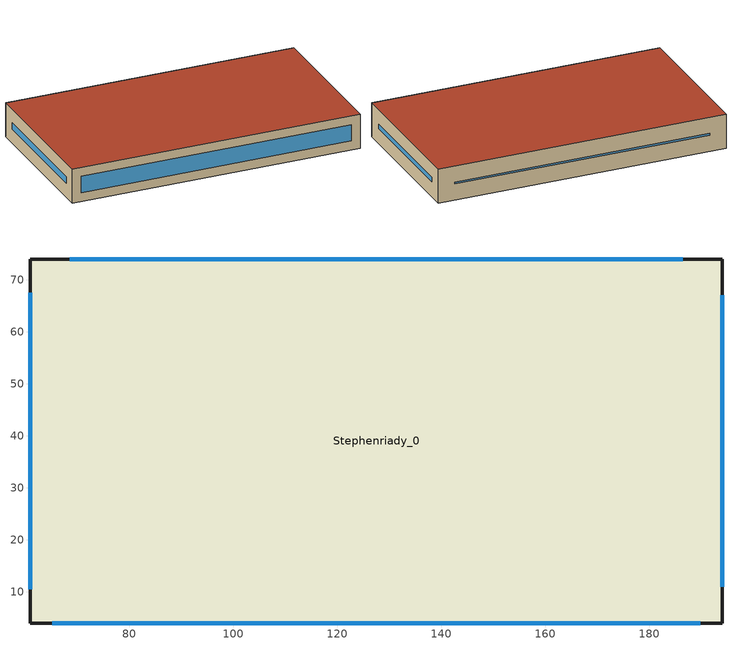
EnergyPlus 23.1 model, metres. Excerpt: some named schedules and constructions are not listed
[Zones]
Stephenriady_0
 floor ground (Stephenriady_0:f4UnderGroundSlabCF): 61,4 61,74 194,74 194,4 z0
 wall outside (90.1-2019 Nonresidential CZ 0 Exterior Wall (Mass)): 61,4 194,4 194,74 61,74 61,4 z0:16
 window (90.1-2019 Nonresidential CZ 0 Glazing (Operable)): 65.16,4 189.84,4 z4.16:11.84; 194,11 194,67 z7:9; 186.45,74 68.55,74 z7.55:8.45; 61,67.47 61,10.53 z6.53:9.47
 roof outside (90.1-2019 Nonresidential CZ 0 Exterior Roof (Mass)): 61,4 194,4 194,74 61,74 z16
[Schedule:Day:Hourly]
073d10c9-1869-435a-858f-c8c46358e74e: Fraction, 1, 1, 1, 1, 1, 1, 1, 1, 1, 0, 1, 0, 0, 0, 1, 1, 1, 1, 1, 1, 1, 1, 0, 0
9137594f-01b7-4a6d-8174-a1157edba95d: Fraction, 0, 0, 0, 0, 0, 0, 0, 0, 0, 1, 0, 1, 1, 0, 1, 1, 1, 1, 1, 0, 1, 1, 1, 0
982bdaea-3458-4c52-88b3-966e9a66f86a: Fraction, 0, 0, 0, 0, 0, 0, 0, 0, 1, 1, 1, 0, 0, 0, 1, 1, 0, 0, 1, 1, 1, 1, 1, 0
636b5c60-2cd0-4661-8d33-bda588ae44d5: Fraction, 1, 1, 1, 1, 1, 1, 1, 1, 1, 1, 0, 1, 0, 0, 0, 1, 1, 1, 1, 1, 1, 1, 1, 1
09f0dca9-4ac4-4d30-9ac3-b3a852b5e129: Fraction, 1, 0, 0, 0, 0, 0, 0, 0, 0, 1, 0, 0, 0, 0, 0, 1, 1, 1, 1, 0, 1, 0, 0, 0
9b055475-64c6-4da9-8462-2590a4addc11: Fraction, 1, 1, 1, 1, 0, 0, 0, 0, 0, 0, 0, 1, 1, 1, 1, 1, 1, 1, 0, 1, 1, 1, 1, 1
01692c76-7398-420e-a45c-1fb5c0541ba0: Fraction, 1, 0, 1, 1, 0, 1, 1, 0, 1, 1, 0, 0, 0, 1, 1, 0, 1, 1, 1, 1, 1, 1, 1, 1
f2fc7069-75b9-43c3-b00d-bcdac8fb750b: Fraction, 1, 1, 1, 1, 0, 0, 0, 0, 1, 1, 0, 0, 1, 1, 1, 1, 1, 1, 1, 1, 1, 1, 1, 1
6d4a9327-6346-481f-932f-31241fc1d637: Fraction, 1, 1, 1, 1, 1, 0, 1, 1, 1, 0, 1, 0, 0, 0, 0, 0, 1, 1, 1, 1, 1, 1, 1, 0
69bd3edb-008b-4e81-ab3d-993928566991: Fraction, 0, 0, 0, 0, 0, 0, 0, 0, 1, 0, 0, 0, 0, 0, 0, 0, 1, 1, 1, 1, 1, 1, 1, 1
57f0797f-cf92-427f-b8f7-d604e7e1bae3: Fraction, 1, 1, 1, 1, 1, 1, 1, 1, 1, 0, 0, 0, 0, 0, 0, 1, 1, 1, 1, 1, 1, 1, 1, 1
c8e94fb2-02b7-47e8-b170-e37b62030735: Fraction, 1, 0, 1, 1, 0, 0, 0, 0, 1, 0, 0, 0, 0, 0, 0, 0, 0, 0, 1, 1, 1, 1, 1, 1
d0e5432f-bdf3-44c0-b1eb-73a6cbc38bad: Fraction, 1, 1, 0, 0, 0, 0, 0, 0, 1, 1, 1, 1, 1, 0, 1, 0, 0, 1, 1, 1, 1, 1, 1, 1
7536b4d5-6a67-44f8-9586-61d1212eacc0: Fraction, 1, 1, 0, 0, 0, 0, 0, 0, 0, 0, 1, 1, 1, 1, 1, 1, 1, 1, 1, 1, 0, 1, 1, 1
4325fdf8-5465-40d8-82aa-6a28c0bc3144: Fraction, 0, 0, 0, 0, 0, 1, 1, 1, 1, 1, 1, 0, 0, 0, 0, 0, 0, 1, 1, 1, 1, 1, 1, 1
6d16ebed-aa13-4274-b6b4-ce22f10fea83: Fraction, 1, 0, 0, 0, 0, 0, 0, 1, 1, 1, 1, 1, 1, 1, 1, 1, 0, 0, 0, 0, 0, 0, 0, 0
da05fb23-2c99-4f0f-90dd-cd589fc80a99: Fraction, 1, 0, 1, 1, 0, 1, 1, 1, 1, 1, 1, 1, 0, 1, 1, 1, 1, 1, 1, 1, 1, 1, 1, 1
41d3fb58-e9a2-4a4e-be58-05451cdbfd73: Fraction, 1, 0, 0, 0, 0, 0, 0, 0, 0, 0, 1, 1, 1, 1, 1, 0, 0, 1, 1, 1, 1, 1, 1, 1
f1a3f302-312d-4321-895b-d21555c50f26: Fraction, 0, 0, 0, 1, 0, 0, 0, 0, 1, 1, 0, 0, 0, 0, 0, 0, 0, 0, 1, 1, 1, 1, 1, 1
3e96db89-4a6c-4d78-985a-94aff0594fb8: Fraction, 1, 0, 1, 1, 1, 1, 1, 1, 1, 1, 0, 1, 1, 1, 0, 0, 0, 0, 0, 1, 1, 1, 1, 0
160c00a1-650f-4752-a588-341c4d3d1c7b: Fraction, 0, 0, 0, 0, 0, 1, 0, 0, 0, 1, 1, 1, 1, 0, 0, 1, 1, 1, 1, 1, 1, 1, 1, 0
7c6d4df3-0f25-4d68-9690-d28f1d095eba: Fraction, 0, 0, 0, 0, 0, 0, 1, 1, 1, 1, 1, 0, 0, 0, 0, 0, 0, 1, 1, 1, 1, 1, 1, 1
38233ea1-510d-496e-a93e-0b46789dcf8b: Fraction, 1, 0, 0, 0, 0, 0, 0, 1, 1, 1, 1, 0, 0, 0, 0, 1, 1, 1, 1, 1, 1, 1, 1, 1
6372783a-be32-436c-b980-b046cd156808: Fraction, 1, 1, 0, 0, 0, 0, 0, 1, 1, 1, 0, 0, 0, 0, 1, 1, 1, 1, 1, 1, 1, 1, 1, 1
17c88465-c07b-47ca-ac5c-2275bc412bca: Fraction, 0, 0, 0, 0, 0, 0, 0, 1, 1, 0, 0, 0, 1, 1, 1, 1, 1, 1, 1, 1, 1, 1, 1, 1
26b93642-1ae4-4a01-9871-0d2f5209a4b2: Fraction, 0, 0, 0, 0, 0, 0, 0, 0, 1, 0, 0, 1, 1, 1, 0, 0, 1, 1, 1, 1, 1, 1, 1, 1
3deb5455-9735-4e0a-a048-b734d0eea15c: Fraction, 1, 1, 1, 0, 0, 0, 1, 1, 1, 0, 0, 0, 0, 0, 0, 0, 0, 0, 1, 1, 1, 1, 1, 1
e5892f42-165a-4172-a859-b37a0835c111: Fraction, 1, 1, 1, 1, 1, 1, 1, 0, 0, 0, 0, 1, 1, 1, 1, 1, 1, 1, 1, 1, 1, 1, 1, 0
9b730141-37a7-4c78-8906-6f418cd679b0: Fraction, 0, 0, 0, 0, 0, 0, 0, 0, 1, 1, 1, 0, 0, 0, 0, 1, 1, 1, 0, 0, 0, 0, 0, 0
b5dab3bf-9043-45fa-a998-19daac113066: Fraction, 0, 0, 0, 0, 0, 0, 0, 0, 0, 0, 0, 0, 0, 0, 0, 1, 1, 1, 1, 0, 0, 0, 1, 0
6f168acc-9004-4a18-97d2-aff89f50b6b5: Fraction, 0, 0, 0, 0, 0, 0, 0, 0, 1, 1, 0, 0, 1, 0, 1, 1, 1, 1, 1, 1, 1, 1, 1, 0
bcd55ee0-4ff4-4e87-a7dc-188aef0a7aa2: Fraction, 0, 0, 0, 0, 0, 0, 0, 1, 1, 1, 0, 1, 1, 1, 1, 1, 1, 1, 1, 0, 0, 0, 0, 0
b24592d1-2a48-46e7-8ab0-728557773d87: Fraction, 0, 0, 0, 0, 0, 1, 1, 1, 1, 1, 0, 0, 0, 0, 0, 0, 0, 1, 1, 1, 1, 1, 1, 1
ccb63e51-22b9-4e14-8d7b-2c0ff1976ee8: Fraction, 0, 0, 0, 0, 0, 0, 0, 0, 0, 0, 1, 1, 1, 1, 1, 1, 0, 1, 1, 1, 1, 1, 1, 1
8fb3e3e1-2111-42ad-ae59-b1f5c107ba42: Fraction, 0, 0, 0, 0, 0, 0, 0, 0, 0, 0, 0, 0, 1, 1, 1, 1, 1, 1, 1, 1, 1, 0, 0, 0
a06ccabd-aca2-4ea7-8631-606c311c1b06: Fraction, 0, 0, 0, 0, 0, 0, 0, 1, 1, 1, 0, 0, 0, 0, 0, 0, 0, 1, 1, 1, 1, 0, 0, 0
bf76bb5d-d3f6-430b-a26f-1666280545b5: Fraction, 0, 0, 0, 0, 0, 0, 0, 0, 1, 1, 0, 0, 0, 0, 1, 0, 0, 0, 0, 0, 0, 0, 0, 0
577ff500-c85d-4f42-a5bf-fa4c8f8e88e9: Fraction, 0, 0, 0, 0, 0, 0, 0, 0, 0, 1, 1, 1, 1, 0, 1, 1, 1, 1, 1, 1, 1, 1, 1, 1
6657318e-f59f-441b-8a44-dcc443a4fe5e: Fraction, 0, 0, 0, 0, 0, 0, 0, 0, 1, 0, 0, 0, 0, 0, 0, 0, 0, 1, 0, 0, 0, 0, 0, 0
cfaf133e-5afc-40c9-9eb9-450660eb2c4f: Fraction, 0, 0, 0, 0, 0, 0, 0, 0, 1, 1, 0, 0, 0, 0, 0, 0, 1, 1, 1, 1, 1, 1, 0, 0
33077000-73fd-42b1-b943-5be5741ac417: Fraction, 0, 0, 0, 0, 0, 0, 0, 1, 1, 1, 0, 0, 0, 1, 1, 1, 1, 0, 0, 0, 0, 0, 0, 0
e3e1a4f1-384c-46d5-bbd3-f6ffe40ed021: Fraction, 0, 0, 0, 0, 0, 0, 0, 0, 1, 1, 0, 0, 0, 0, 0, 0, 0, 1, 1, 1, 1, 1, 1, 0
1b2add14-3e87-437a-a0cf-0c27bb00dd80: Fraction, 0, 0, 0, 0, 1, 0, 0, 1, 1, 1, 1, 0, 0, 0, 0, 0, 1, 1, 1, 1, 1, 1, 1, 1
ee470d7d-1ac7-45c8-9b62-4072d1df6897: Fraction, 1, 1, 1, 1, 1, 0, 0, 0, 1, 1, 1, 1, 1, 0, 1, 1, 1, 1, 1, 1, 1, 1, 1, 1
1911fdfe-0a94-4820-aeb6-4843e2a91a76: Fraction, 0, 0, 0, 0, 0, 0, 0, 0, 1, 1, 0, 0, 0, 0, 1, 1, 1, 1, 1, 1, 1, 1, 1, 1
ee71d250-a63d-4875-8437-4c37bbe2347e: Fraction, 1, 1, 1, 1, 1, 1, 1, 0, 1, 1, 1, 1, 1, 0, 1, 1, 1, 1, 1, 1, 1, 1, 0, 0
71f05f38-491a-4c49-8a34-bd6913af05a2: Fraction, 0, 0, 0, 0, 0, 0, 0, 0, 1, 1, 1, 0, 1, 1, 1, 1, 1, 1, 1, 1, 1, 0, 0, 0
5b4a0e4f-4edc-4e4f-b1b4-3e4eb0b7df07: Fraction, 0, 0, 0, 0, 0, 0, 0, 0, 1, 1, 1, 1, 0, 0, 0, 1, 1, 1, 1, 1, 1, 1, 0, 0
3859e07b-5ae1-4ea8-a63d-5493896b17e1: Fraction, 0, 0, 0, 0, 0, 0, 0, 0, 0, 1, 1, 1, 0, 0, 1, 1, 1, 1, 1, 0, 0, 0, 0, 0
bb9b16e2-fd33-4152-a4bb-4705e2f57ab8: Fraction, 0, 0, 0, 0, 0, 0, 0, 0, 1, 0, 1, 1, 0, 0, 0, 0, 0, 0, 0, 0, 0, 0, 0, 0
b45b6602-d682-4ded-9125-d3e8fb4fe58f: Fraction, 0, 0, 0, 0, 0, 0, 0, 0, 1, 1, 0, 1, 1, 1, 1, 1, 1, 1, 0, 0, 0, 0, 0, 0
6b034ae6-cda9-41e1-98c3-966fd22ad253: Fraction, 0, 0, 0, 0, 0, 0, 0, 0, 0, 1, 1, 1, 1, 0, 1, 1, 1, 1, 0, 0, 0, 0, 0, 0
7f98dd22-247a-4a1b-962c-75f775eba6b9: Fraction, 0, 0, 0, 0, 0, 0, 0, 0, 0, 1, 1, 1, 0, 1, 1, 1, 1, 1, 1, 1, 1, 1, 1, 0
af528970-3ac7-4eed-9da2-31ab92b5b609: Fraction, 0, 0, 0, 0, 0, 0, 0, 0, 0, 1, 1, 1, 0, 0, 0, 0, 1, 0, 0, 0, 0, 0, 0, 0
3133e8b1-b90f-4fd6-9346-3286aaa7fc09: Fraction, 0, 0, 0, 0, 0, 0, 0, 0, 1, 1, 0, 0, 1, 1, 1, 1, 0, 0, 0, 0, 0, 0, 0, 0
8235a5b8-4416-4a26-ab96-8f271f0630ce: Fraction, 0, 0, 0, 0, 0, 0, 0, 0, 1, 1, 1, 1, 0, 0, 0, 0, 0, 0, 0, 0, 0, 0, 0, 0
b6083d19-6463-4a2f-a9a8-d6e45f9170b9: Fraction, 0, 0, 0, 0, 0, 0, 0, 0, 1, 1, 1, 1, 1, 1, 1, 0, 0, 0, 0, 0, 0, 0, 0, 0
f8735755-7b80-458d-af00-b602e42f8033: Fraction, 0, 0, 0, 0, 0, 0, 0, 0, 0, 0, 0, 0, 0, 0, 0, 1, 1, 1, 0, 0, 0, 0, 0, 0
9d255e25-0545-4c33-b4e6-fbe6d36f908f: Fraction, 0, 0, 0, 0, 0, 0, 0, 0, 1, 0, 0, 0, 0, 0, 0, 0, 0, 0, 0, 0, 0, 0, 0, 0
2a36c94f-39f2-4922-9f13-ebd2c61f4463: Fraction, 0, 0, 0, 0, 0, 0, 0, 0, 0, 1, 1, 1, 1, 1, 1, 1, 0, 0, 1, 1, 1, 1, 0, 0
3667ed82-489f-43bc-9a06-5df655b9d566: Fraction, 0, 0, 0, 0, 0, 0, 0, 1, 1, 1, 0, 0, 0, 0, 0, 0, 0, 1, 1, 1, 1, 1, 1, 1
2f91f711-f65e-4dcc-9e89-19478ab6bd1a: Fraction, 1, 0, 0, 0, 0, 0, 0, 0, 1, 1, 0, 1, 0, 0, 0, 1, 1, 1, 1, 1, 1, 1, 1, 0
0aa57164-d394-4de3-9be0-b589cc4524c8: Fraction, 0, 0, 0, 0, 0, 0, 0, 0, 1, 1, 1, 0, 0, 0, 1, 1, 1, 0, 0, 0, 0, 0, 0, 0
86de4483-98a7-4672-80b0-6a0fdb861d34: Fraction, 0, 0, 0, 0, 0, 0, 0, 0, 1, 1, 0, 0, 0, 0, 0, 0, 0, 0, 1, 1, 1, 1, 0, 0
08fc9be1-05af-4cb5-814b-2a56eb6436d5: Fraction, 0, 0, 0, 0, 0, 0, 0, 0, 1, 1, 0, 1, 1, 1, 0, 0, 0, 0, 0, 0, 0, 0, 0, 0
31e042c5-c32c-41f9-a75d-ba139e40cb6d: Fraction, 0, 0, 0, 0, 0, 0, 0, 0, 1, 1, 1, 0, 0, 1, 1, 1, 1, 1, 1, 1, 0, 0, 0, 0
20b0a8ef-c86c-4e6f-b0d1-b2848ac764b0: Fraction, 0, 0, 0, 0, 0, 0, 0, 0, 1, 1, 0, 0, 0, 0, 1, 1, 0, 1, 1, 1, 1, 0, 0, 0
ad9e013e-e5af-44fd-83c8-98b9912b8416: Fraction, 0, 0, 0, 0, 0, 0, 0, 0, 0, 1, 0, 0, 0, 0, 0, 0, 0, 1, 1, 1, 1, 1, 0, 0
9636e962-acf8-47d7-93df-b96de8081aa2: Fraction, 0, 0, 0, 0, 0, 0, 0, 0, 1, 1, 0, 0, 0, 1, 0, 0, 1, 1, 0, 0, 0, 0, 0, 0
45f38593-18ee-4e65-b264-ca0c7a3537d3: Fraction, 0, 0, 0, 0, 0, 0, 0, 0, 0, 1, 1, 1, 1, 0, 1, 1, 1, 1, 1, 1, 1, 0, 0, 0
a27aeee9-7626-4cc0-b6ed-9f79a882c100: Fraction, 0, 0, 0, 0, 0, 0, 0, 0, 1, 1, 1, 0, 0, 0, 0, 1, 1, 1, 1, 1, 1, 1, 1, 1
81e40fb2-e06c-41ea-bfb0-053527d6b711: Fraction, 1, 0, 0, 0, 0, 0, 0, 1, 1, 1, 0, 0, 0, 0, 1, 1, 1, 1, 1, 1, 0, 0, 0, 1
9732b777-9ab6-437b-a311-a6734476e5b5: Fraction, 1, 1, 1, 1, 1, 1, 1, 1, 1, 1, 1, 0, 0, 1, 1, 0, 1, 1, 1, 1, 1, 1, 1, 1
c9dec007-d462-4e2b-816e-a60e7e1adfe4: Fraction, 1, 1, 1, 1, 1, 1, 1, 1, 1, 1, 1, 0, 0, 0, 0, 1, 1, 1, 1, 1, 1, 1, 1, 1
53e954c6-dae1-48e1-b8f0-50cd8ba6b8a7: Fraction, 1, 1, 1, 1, 1, 1, 1, 1, 1, 1, 1, 0, 1, 1, 1, 1, 1, 1, 1, 1, 1, 1, 1, 1
cac8f50a-318f-45dc-b392-2e174091d793: Fraction, 1, 1, 1, 1, 0, 1, 1, 1, 1, 1, 1, 0, 0, 0, 1, 1, 1, 1, 1, 1, 1, 1, 1, 1
ebeae8a9-7707-496a-956a-0faacca649b8: Fraction, 1, 1, 1, 1, 0, 1, 1, 1, 1, 1, 1, 0, 0, 0, 1, 0, 0, 0, 1, 1, 0, 0, 0, 0
c6dcee92-bf9b-4d4f-94af-ed293e6af740: Fraction, 0, 0, 0, 1, 0, 0, 0, 0, 1, 0, 0, 0, 0, 0, 0, 0, 0, 0, 0, 0, 0, 0, 0, 0
bc3a84c0-9caf-40a8-beab-9a8272ca91df: Fraction, 0, 0, 0, 0, 0, 0, 0, 0, 0, 1, 1, 1, 0, 0, 1, 1, 0, 0, 0, 0, 0, 0, 0, 0
d59a6477-b871-4cf2-9c33-107b6375e080: Fraction, 0, 0, 0, 0, 0, 0, 0, 0, 0, 1, 1, 0, 0, 1, 0, 1, 0, 0, 1, 0, 1, 1, 0, 1
71c758ca-972c-4587-8b11-84293d2fa851: Fraction, 1, 0, 0, 0, 0, 0, 0, 0, 0, 0, 0, 0, 0, 1, 1, 1, 1, 1, 1, 1, 0, 0, 0, 0
e37ac92c-fa48-45bf-804d-94afa690342c: Fraction, 0, 0, 0, 0, 0, 0, 0, 0, 0, 0, 0, 0, 1, 1, 1, 1, 1, 1, 1, 0, 0, 0, 0, 0
57f26d30-8185-457e-b84e-80738e2b6e6d: Fraction, 0, 0, 0, 0, 0, 0, 0, 0, 0, 0, 0, 0, 0, 0, 1, 0, 0, 0, 1, 0, 0, 0, 0, 0
f5729df8-00b0-463f-9c22-c5b82ce29777: Fraction, 0, 0, 0, 0, 0, 0, 0, 0, 0, 1, 1, 1, 1, 1, 1, 1, 1, 1, 1, 1, 0, 0, 0, 0
11fbb19c-a26a-4aa3-952c-4a97124b82eb: Fraction, 0, 0, 0, 0, 0, 0, 0, 0, 1, 1, 1, 1, 0, 0, 0, 0, 1, 1, 1, 1, 1, 1, 0, 1
9931e574-4183-4339-83c2-70b266dd9336: Fraction, 0, 0, 0, 0, 0, 0, 0, 0, 0, 0, 1, 0, 0, 0, 0, 1, 1, 1, 1, 1, 0, 0, 0, 1
e9844855-abd1-402e-9175-78b51b8578f5: Fraction, 0, 0, 0, 0, 0, 0, 0, 0, 0, 1, 1, 1, 1, 0, 0, 0, 0, 0, 0, 0, 0, 0, 0, 0
84d15ad0-303c-435c-8378-c310eba2734b: Fraction, 0, 0, 0, 0, 0, 0, 0, 0, 0, 0, 1, 1, 1, 1, 1, 1, 1, 0, 1, 0, 0, 0, 0, 0
e2293027-e474-4c41-802d-49d05f59c5b5: Fraction, 0, 0, 0, 0, 0, 0, 0, 0, 1, 1, 1, 1, 0, 1, 0, 1, 0, 0, 0, 0, 1, 0, 0, 0
3ca3a08d-4387-491e-9f5d-9df113aaaceb: Fraction, 0, 0, 0, 0, 0, 0, 0, 0, 1, 1, 1, 1, 0, 1, 1, 1, 1, 1, 1, 1, 1, 0, 0, 0
81af51d5-8bd0-4dbe-858c-ea4149922a6f: Fraction, 0, 0, 0, 0, 0, 0, 0, 0, 1, 1, 1, 0, 1, 0, 0, 1, 1, 1, 1, 1, 1, 1, 1, 0
15656f7e-15a3-4fed-b72a-c3f20360e00d: Fraction, 0, 0, 1, 1, 0, 0, 1, 0, 1, 1, 1, 1, 0, 1, 1, 1, 1, 1, 1, 1, 1, 1, 1, 1
9000f7a6-457a-4417-b9c4-b3f16bdce883: Fraction, 1, 1, 0, 1, 1, 1, 0, 1, 1, 1, 1, 1, 1, 0, 0, 1, 1, 1, 1, 1, 1, 1, 1, 1
eee2e06b-4442-4a14-88b9-3573dc19d98f: Fraction, 1, 1, 1, 1, 1, 1, 1, 1, 1, 1, 1, 0, 0, 0, 0, 0, 1, 1, 1, 1, 1, 1, 0, 1
29a2c8c3-14d6-4f12-af4a-aba5a1caced8: Fraction, 0, 0, 1, 1, 0, 1, 1, 0, 1, 1, 1, 0, 0, 0, 0, 1, 1, 1, 1, 1, 1, 1, 1, 1
100b1df4-b269-4b36-a4b9-fbad9e5ea6e0: Fraction, 1, 0, 1, 0, 0, 0, 0, 0, 1, 1, 1, 0, 0, 0, 0, 0, 1, 1, 1, 1, 1, 1, 1, 1
87ef4b30-2cf3-43a3-a572-e8e8b8d3ffd6: Fraction, 1, 0, 0, 0, 0, 0, 0, 0, 1, 1, 1, 1, 0, 0, 0, 0, 1, 1, 1, 1, 1, 1, 1, 1
605bde26-7f62-425a-888f-0398ef317b49: Fraction, 1, 1, 1, 0, 0, 1, 1, 0, 1, 1, 1, 0, 0, 0, 0, 0, 1, 1, 1, 1, 1, 1, 1, 1
3ad1bb4a-5d3b-4b49-8853-e03922215a0f: Fraction, 1, 0, 0, 0, 0, 1, 1, 0, 1, 1, 1, 1, 1, 1, 1, 1, 1, 1, 1, 1, 1, 1, 0, 0
[Schedule:Year]
CoolAvail_Stephenriady_0: Fraction, CoolAvail_Stephenriady_0_0, 1, 1, 1, 7, CoolAvail_Stephenriady_0_1, 1, 8, 1, 14, CoolAvail_Stephenriady_0_2, 1, 15, 1, 21, CoolAvail_Stephenriady_0_3, 1, 22, 1, 28, CoolAvail_Stephenriady_0_4, 1, 29, 2, 4, CoolAvail_Stephenriady_0_5, 2, 5, 2, 11, CoolAvail_Stephenriady_0_6, 2, 12, 2, 18, CoolAvail_Stephenriady_0_7, 2, 19, 2, 25, CoolAvail_Stephenriady_0_8, 2, 26, 3, 4, CoolAvail_Stephenriady_0_9, 3, 5, 3, 11, CoolAvail_Stephenriady_0_10, 3, 12, 3, 18, CoolAvail_Stephenriady_0_11, 3, 19, 3, 25, CoolAvail_Stephenriady_0_12, 3, 26, 4, 1, CoolAvail_Stephenriady_0_13, 4, 2, 4, 8, CoolAvail_Stephenriady_0_14, 4, 9, 4, 15, CoolAvail_Stephenriady_0_15, 4, 16, 4, 22, CoolAvail_Stephenriady_0_16, 4, 23, 4, 29, CoolAvail_Stephenriady_0_17, 4, 30, 5, 6, CoolAvail_Stephenriady_0_18, 5, 7, 5, 13, CoolAvail_Stephenriady_0_19, 5, 14, 5, 20, CoolAvail_Stephenriady_0_20, 5, 21, 5, 27, CoolAvail_Stephenriady_0_21, 5, 28, 6, 3, CoolAvail_Stephenriady_0_22, 6, 4, 6, 10, CoolAvail_Stephenriady_0_23, 6, 11, 6, 17, CoolAvail_Stephenriady_0_24, 6, 18, 6, 24, CoolAvail_Stephenriady_0_25, 6, 25, 7, 1, CoolAvail_Stephenriady_0_26, 7, 2, 7, 8, CoolAvail_Stephenriady_0_27, 7, 9, 7, 15, CoolAvail_Stephenriady_0_28, 7, 16, 7, 22, CoolAvail_Stephenriady_0_29, 7, 23, 7, 29, CoolAvail_Stephenriady_0_30, 7, 30, 8, 5, CoolAvail_Stephenriady_0_31, 8, 6, 8, 12, CoolAvail_Stephenriady_0_32, 8, 13, 8, 19, CoolAvail_Stephenriady_0_33, 8, 20, 8, 26, CoolAvail_Stephenriady_0_34, 8, 27, 9, 2, CoolAvail_Stephenriady_0_35, 9, 3, 9, 9, CoolAvail_Stephenriady_0_36, 9, 10, 9, 16, CoolAvail_Stephenriady_0_37, 9, 17, 9, 23, CoolAvail_Stephenriady_0_38, 9, 24, 9, 30, CoolAvail_Stephenriady_0_39, 10, 1, 10, 7, CoolAvail_Stephenriady_0_40, 10, 8, 10, 14, CoolAvail_Stephenriady_0_41, 10, 15, 10, 21, CoolAvail_Stephenriady_0_42, 10, 22, 10, 28, CoolAvail_Stephenriady_0_43, 10, 29, 11, 4, CoolAvail_Stephenriady_0_44, 11, 5, 11, 11, CoolAvail_Stephenriady_0_45, 11, 12, 11, 18, CoolAvail_Stephenriady_0_46, 11, 19, 11, 25, CoolAvail_Stephenriady_0_47, 11, 26, 12, 2, CoolAvail_Stephenriady_0_48, 12, 3, 12, 9, CoolAvail_Stephenriady_0_49, 12, 10, 12, 16, CoolAvail_Stephenriady_0_50, 12, 17, 12, 23, CoolAvail_Stephenriady_0_51, 12, 24, 12, 30, CoolAvail_Stephenriady_0_52, 12, 31, 12, 31
[Schedule:Week:Daily]
CoolAvail_Stephenriady_0_0: f1751aec-c69d-4915-89d2-ecd88fb186e0, 01b7586b-546b-4fe5-b289-0b77ff519a4e, 72f98133-5edc-4696-80e1-714ff299fab4, bc3d4ec9-97e4-4026-a187-ce76ce17a436, fb1e4690-54ac-4974-b1c9-d96e725109bb, 36b9cc7c-d75d-4411-82f4-a38b8bf761b8, ba7dd482-0995-4e2e-b7fc-d090a373f190, f1751aec-c69d-4915-89d2-ecd88fb186e0, f1751aec-c69d-4915-89d2-ecd88fb186e0, f1751aec-c69d-4915-89d2-ecd88fb186e0, f1751aec-c69d-4915-89d2-ecd88fb186e0, f1751aec-c69d-4915-89d2-ecd88fb186e0
CoolAvail_Stephenriady_0_1: c39579ce-e7e3-45f7-96cc-3508634282d5, f8371fa7-2bd7-4ad7-877d-ddab4b6cd81e, cad13ff6-dd6a-4fc7-851d-d5f332a2347e, 0b86b5e5-65a5-462f-a417-87cb2036a1f8, a39910bb-879e-446f-b4d4-3d3c5134cdd8, 1ae0f813-b47e-411f-9551-8eb266817995, 745e668d-0d80-4f76-9da6-14cef673f4db, c39579ce-e7e3-45f7-96cc-3508634282d5, c39579ce-e7e3-45f7-96cc-3508634282d5, c39579ce-e7e3-45f7-96cc-3508634282d5, c39579ce-e7e3-45f7-96cc-3508634282d5, c39579ce-e7e3-45f7-96cc-3508634282d5
CoolAvail_Stephenriady_0_2: 85cb72ec-a7cc-4aa0-aaf1-e37f181d965e, c38ff926-d330-4f8c-ad53-6b273817247f, a39910bb-879e-446f-b4d4-3d3c5134cdd8, 059b2b63-386f-40bf-80c6-2de63c409f05, 01b7586b-546b-4fe5-b289-0b77ff519a4e, 4161f5b2-905c-47fd-bd17-1273afa5f63a, f1d591ef-e31a-4e12-ba25-b981049aa845, 85cb72ec-a7cc-4aa0-aaf1-e37f181d965e, 85cb72ec-a7cc-4aa0-aaf1-e37f181d965e, 85cb72ec-a7cc-4aa0-aaf1-e37f181d965e, 85cb72ec-a7cc-4aa0-aaf1-e37f181d965e, 85cb72ec-a7cc-4aa0-aaf1-e37f181d965e
CoolAvail_Stephenriady_0_3: c5aaa835-4c9c-438e-a1b0-a0ce65df125a, 3eb5b1f0-bf19-47b4-b678-f674498a2028, 4234ee0f-5389-4e9a-8011-ff76223428c7, 54c00a7b-7bf2-4bb9-a9f1-ca07df90cfdc, 286ce097-6ece-47ef-9a8e-b626c9d555b7, f1751aec-c69d-4915-89d2-ecd88fb186e0, bc521fb0-705c-46e1-8c73-1007efd244c4, c5aaa835-4c9c-438e-a1b0-a0ce65df125a, c5aaa835-4c9c-438e-a1b0-a0ce65df125a, c5aaa835-4c9c-438e-a1b0-a0ce65df125a, c5aaa835-4c9c-438e-a1b0-a0ce65df125a, c5aaa835-4c9c-438e-a1b0-a0ce65df125a
CoolAvail_Stephenriady_0_4: acabb352-d349-43da-80dd-fdedc86d8ce5, f034d0f9-854d-41e5-b8b4-f2bfc070b1fa, 6839609d-54dc-418b-ad78-fd5e38001127, f180cebf-784f-4a91-9b00-4234fa1f8f8f, 7de604d8-00e7-426f-a22c-3251fa4195ce, 718f9203-4e64-441b-8ede-73d77019437c, f034d0f9-854d-41e5-b8b4-f2bfc070b1fa, acabb352-d349-43da-80dd-fdedc86d8ce5, acabb352-d349-43da-80dd-fdedc86d8ce5, acabb352-d349-43da-80dd-fdedc86d8ce5, acabb352-d349-43da-80dd-fdedc86d8ce5, acabb352-d349-43da-80dd-fdedc86d8ce5
CoolAvail_Stephenriady_0_5: 03c9896a-bf18-4284-9cfe-8017ba8507ed, 25119961-4a15-43f0-8da6-e3af25b0211d, 6fd92835-f3cd-4af1-b7e0-ec1ccccf0ee7, 7a42c27b-0ce6-4dea-816d-8ae22640c6b2, 44fd8c79-05b1-4de7-a0c8-d9b21045f768, d7e8c2bf-96ee-42ef-960b-ccf1d8068419, cd5e12bd-7d1b-4f49-93b8-efde436f3291, 03c9896a-bf18-4284-9cfe-8017ba8507ed, 03c9896a-bf18-4284-9cfe-8017ba8507ed, 03c9896a-bf18-4284-9cfe-8017ba8507ed, 03c9896a-bf18-4284-9cfe-8017ba8507ed, 03c9896a-bf18-4284-9cfe-8017ba8507ed
CoolAvail_Stephenriady_0_6: 1bd8c855-98c9-463b-af0c-27641621ad83, 696c6453-7aa5-45b7-9c1b-07a8883c69a7, 5b6e79ce-72eb-4bda-9b39-881919545c1b, f37f0bf8-b5af-4cb1-aef5-91b1aa385e0d, 6c3d9c28-0a1c-4ae2-a36d-346147cbb5d8, f70be6a6-36d1-46b8-84ea-03cb5f825138, a1fa0c21-5768-426b-886a-1eff9ac43ad7, 1bd8c855-98c9-463b-af0c-27641621ad83, 1bd8c855-98c9-463b-af0c-27641621ad83, 1bd8c855-98c9-463b-af0c-27641621ad83, 1bd8c855-98c9-463b-af0c-27641621ad83, 1bd8c855-98c9-463b-af0c-27641621ad83
CoolAvail_Stephenriady_0_7: 419323a8-4fdc-4b6c-9762-ce2fe909c436, f2c4537d-0172-44d9-b22b-2b279d499763, d4f1a18c-eed3-48c9-9602-cfc805f9e7fb, f1074bdd-3625-4678-84fb-648422a38faa, 4b18ca18-fb8e-476c-806c-7e4d9f020cd2, 9acbf35c-b13a-4e39-b8df-5358ab8e0372, 67ea8a89-5ebc-4bf8-8cee-ed9a47ff8498, 419323a8-4fdc-4b6c-9762-ce2fe909c436, 419323a8-4fdc-4b6c-9762-ce2fe909c436, 419323a8-4fdc-4b6c-9762-ce2fe909c436, 419323a8-4fdc-4b6c-9762-ce2fe909c436, 419323a8-4fdc-4b6c-9762-ce2fe909c436
CoolAvail_Stephenriady_0_8: 815d4e4f-9410-4a13-aac5-70054f6484c8, 012c4242-fefb-4ba2-86dc-5d63b9fe923b, b471482e-cd6c-407c-b358-a9834fe66345, ace03fad-6251-46de-8e1a-c6b09114d230, b2d12c05-7a10-490c-a9e9-5d5be424bf36, 4a70ccee-2bab-4a7b-8168-140841173e53, f3bab3e8-b4d5-43f8-b89a-b1bb5388ebc9, 815d4e4f-9410-4a13-aac5-70054f6484c8, 815d4e4f-9410-4a13-aac5-70054f6484c8, 815d4e4f-9410-4a13-aac5-70054f6484c8, 815d4e4f-9410-4a13-aac5-70054f6484c8, 815d4e4f-9410-4a13-aac5-70054f6484c8
CoolAvail_Stephenriady_0_9: 1579a5e5-ce8c-43a7-9c85-0e4759ad8386, fec187d5-eb03-4259-aee3-46534e68e905, f3bab3e8-b4d5-43f8-b89a-b1bb5388ebc9, 2332cfd7-82e9-479b-8579-9bbc79cb4904, d28dac82-5d7c-412a-ae46-ca91cec8a10f, 5577ac41-2312-4249-a594-125848de3147, 9eb87c32-6ff1-4c9b-9add-7d7c5a16c2c2, 1579a5e5-ce8c-43a7-9c85-0e4759ad8386, 1579a5e5-ce8c-43a7-9c85-0e4759ad8386, 1579a5e5-ce8c-43a7-9c85-0e4759ad8386, 1579a5e5-ce8c-43a7-9c85-0e4759ad8386, 1579a5e5-ce8c-43a7-9c85-0e4759ad8386
CoolAvail_Stephenriady_0_10: 2fda02f3-d0bc-4c81-ab35-2c0e62a44437, f3bab3e8-b4d5-43f8-b89a-b1bb5388ebc9, d5d404e0-fb1f-47d2-8ac8-66fc9565278e, 80259c1f-3211-4b02-ade0-8cd032a173fe, dce8d86e-b5d3-482c-a8db-dafcb4228f13, 94e90d4a-e2ec-41bf-a16f-dc95b6fe526f, 7a043aa7-b575-4fc8-ac66-024259e50f99, 2fda02f3-d0bc-4c81-ab35-2c0e62a44437, 2fda02f3-d0bc-4c81-ab35-2c0e62a44437, 2fda02f3-d0bc-4c81-ab35-2c0e62a44437, 2fda02f3-d0bc-4c81-ab35-2c0e62a44437, 2fda02f3-d0bc-4c81-ab35-2c0e62a44437
CoolAvail_Stephenriady_0_11: f3bab3e8-b4d5-43f8-b89a-b1bb5388ebc9, 46bd348f-0fbc-4227-a2e6-0dcc4bff234c, 8fadbf2d-2f6e-4d01-82c9-e5546d40e633, 4ee94357-430f-4c73-b409-8935e61ed2f5, 2372d755-8846-4dbf-a2c6-c4b8a5c24ae2, 57389e08-1982-4125-91fa-a1c8e6e63266, eec90528-00d1-4a7c-bf9c-2a720a968ae1, f3bab3e8-b4d5-43f8-b89a-b1bb5388ebc9, f3bab3e8-b4d5-43f8-b89a-b1bb5388ebc9, f3bab3e8-b4d5-43f8-b89a-b1bb5388ebc9, f3bab3e8-b4d5-43f8-b89a-b1bb5388ebc9, f3bab3e8-b4d5-43f8-b89a-b1bb5388ebc9
CoolAvail_Stephenriady_0_12: 5a357c13-c480-4a49-8db9-6ba18c4e6a17, 1f561f7f-28aa-4016-980b-ded01b886478, 435fce9f-d1e1-44dc-9483-ad04684d1440, 4228e4f2-6771-4315-893a-31bbdcd067e2, 410ee958-655f-4482-8681-a3d2edb3a60e, 16a4506b-6b58-41e9-9830-e45894c856e7, 01cc78b5-e14b-4c5e-85a1-3d7525974086, 5a357c13-c480-4a49-8db9-6ba18c4e6a17, 5a357c13-c480-4a49-8db9-6ba18c4e6a17, 5a357c13-c480-4a49-8db9-6ba18c4e6a17, 5a357c13-c480-4a49-8db9-6ba18c4e6a17, 5a357c13-c480-4a49-8db9-6ba18c4e6a17
CoolAvail_Stephenriady_0_13: 1b469d2f-29d9-4dee-85c6-931c11a2950c, 5e45ac32-18a7-4681-98e1-07eb19c800db, 7bbf334a-894a-47eb-9232-0b958ca0ef21, 87dcba5b-00bc-4a57-a3fd-098eaf870f0d, a4e9118a-e32e-47de-854f-c3463976d24b, 720e88f6-0270-4f76-8d69-3eded3315e14, 1587658d-5b54-4ffd-a289-01a13d97e2ff, 1b469d2f-29d9-4dee-85c6-931c11a2950c, 1b469d2f-29d9-4dee-85c6-931c11a2950c, 1b469d2f-29d9-4dee-85c6-931c11a2950c, 1b469d2f-29d9-4dee-85c6-931c11a2950c, 1b469d2f-29d9-4dee-85c6-931c11a2950c
CoolAvail_Stephenriady_0_14: 0c81d450-2491-4f9f-8455-4ed2ec08cf03, 5575c631-96bb-4cc6-825f-f40a3babd930, 4324ec61-062b-42d7-a38b-944582bd9762, 242340d9-2b05-4745-baf0-5e90517d6166, 74fe43f7-d718-4c15-a409-390b75cc8890, 4e5950e4-407f-4baf-b133-b689901f0300, d69cae69-aafc-4ea2-b968-d0ce2d7717e4, 0c81d450-2491-4f9f-8455-4ed2ec08cf03, 0c81d450-2491-4f9f-8455-4ed2ec08cf03, 0c81d450-2491-4f9f-8455-4ed2ec08cf03, 0c81d450-2491-4f9f-8455-4ed2ec08cf03, 0c81d450-2491-4f9f-8455-4ed2ec08cf03
CoolAvail_Stephenriady_0_15: 95a3fb3d-3db8-4dbf-9b1e-e7c6a573ccce, 69a29213-2368-4a7a-91ac-0aedc09a1c17, 351d1d7c-7f56-460b-b6f6-2174ba0745dc, a5b38b30-920f-4836-a661-1fbdef24ec4a, 22bc2931-30cb-41e5-b3db-7db9dfc5424f, 9007f154-4029-4591-95b4-8853248ee416, 667bcf2d-0a1d-4863-bc25-13cac1af506c, 95a3fb3d-3db8-4dbf-9b1e-e7c6a573ccce, 95a3fb3d-3db8-4dbf-9b1e-e7c6a573ccce, 95a3fb3d-3db8-4dbf-9b1e-e7c6a573ccce, 95a3fb3d-3db8-4dbf-9b1e-e7c6a573ccce, 95a3fb3d-3db8-4dbf-9b1e-e7c6a573ccce
CoolAvail_Stephenriady_0_16: 216dbfc7-aaf4-4a80-a551-222b6c833af9, 2a63d276-6068-44b5-ad44-179bff9bfe35, 17f2e571-f588-42e5-a379-1a31bb808a8b, 29baf1b6-6550-4703-b20e-3e8860ba60f2, 6064f88b-f9da-487e-8bcb-690ae9ea6497, a2d35ff3-ed9d-4ef3-8d01-80792a20f3e7, 4313fcab-3f6e-4af0-bfb1-7be48afd9ff3, 216dbfc7-aaf4-4a80-a551-222b6c833af9, 216dbfc7-aaf4-4a80-a551-222b6c833af9, 216dbfc7-aaf4-4a80-a551-222b6c833af9, 216dbfc7-aaf4-4a80-a551-222b6c833af9, 216dbfc7-aaf4-4a80-a551-222b6c833af9
CoolAvail_Stephenriady_0_17: 4dc31d3e-bdf1-44f1-b8b5-11e148364cec, 861d22b7-0414-49ef-8415-d9dba1579873, 6ecb6a94-f957-4be1-900b-9370467bf192, 24d5e56b-090d-48d5-a10e-598c26af6bfc, ea24ff50-fd00-405b-ae57-1de7dfee5c2b, c485a016-0c18-4a23-8b3d-428c8d79b041, b93a29e1-6f7b-416e-8b50-634d16e48f4d, 4dc31d3e-bdf1-44f1-b8b5-11e148364cec, 4dc31d3e-bdf1-44f1-b8b5-11e148364cec, 4dc31d3e-bdf1-44f1-b8b5-11e148364cec, 4dc31d3e-bdf1-44f1-b8b5-11e148364cec, 4dc31d3e-bdf1-44f1-b8b5-11e148364cec
CoolAvail_Stephenriady_0_18: c1794da6-fa48-4bca-ae30-bdee53861e60, 1fb06699-a214-4de0-a97d-81fcfc7416f4, f7cc62a4-0d3f-4499-9432-085eac51308d, c1794da6-fa48-4bca-ae30-bdee53861e60, 7932f7b3-f19f-488d-bac3-abc8e2c289b3, 2aa4b75b-827d-474d-8290-964e26b3c6f5, d93157a4-1fd6-46b3-8ce5-a88e458da373, c1794da6-fa48-4bca-ae30-bdee53861e60, c1794da6-fa48-4bca-ae30-bdee53861e60, c1794da6-fa48-4bca-ae30-bdee53861e60, c1794da6-fa48-4bca-ae30-bdee53861e60, c1794da6-fa48-4bca-ae30-bdee53861e60
CoolAvail_Stephenriady_0_19: eb3f928c-32b0-4a84-9fa7-9cfe167b621a, 8daddba3-84dd-4ee7-abd1-dfdfaaf65ae7, 7ea8481f-0a6d-466c-b0a1-9abc6ca2b862, c0d5a9ee-2164-489e-afe2-5671f7265023, 7bf17392-8203-4c63-9d17-9ffbba66870b, 42dc26fc-ad4d-4532-a986-cf9294a33a25, 1c87fd96-f6c8-4c91-9621-1c7800d862ac, eb3f928c-32b0-4a84-9fa7-9cfe167b621a, eb3f928c-32b0-4a84-9fa7-9cfe167b621a, eb3f928c-32b0-4a84-9fa7-9cfe167b621a, eb3f928c-32b0-4a84-9fa7-9cfe167b621a, eb3f928c-32b0-4a84-9fa7-9cfe167b621a
CoolAvail_Stephenriady_0_20: 08ca3b7f-b2b9-4223-9da8-efa4f01da37c, 085a681b-a3e2-4f27-82a7-0e0a338c9427, eb3f928c-32b0-4a84-9fa7-9cfe167b621a, 135e972e-6f51-4e31-9131-0752ff06faf0, 33f47883-46cb-4f8d-8314-ddd9d7a76745, dc387926-91d4-42d5-835d-8a3f624224d4, 305d810a-3fb4-4188-bcf4-95fbf69da71f, 08ca3b7f-b2b9-4223-9da8-efa4f01da37c, 08ca3b7f-b2b9-4223-9da8-efa4f01da37c, 08ca3b7f-b2b9-4223-9da8-efa4f01da37c, 08ca3b7f-b2b9-4223-9da8-efa4f01da37c, 08ca3b7f-b2b9-4223-9da8-efa4f01da37c
CoolAvail_Stephenriady_0_21: 7288043e-2969-4966-a4af-4c050bc53060, 25119961-4a15-43f0-8da6-e3af25b0211d, a0ccbca5-900d-4825-925c-9611c3b4e6ad, b4a4a785-928c-444b-aa64-d195bd1b5a71, 95038e9f-1c3c-4e37-b84c-51756a63dd19, c08e148e-bf00-43ff-9bb8-f253610443bc, 21f8780e-5544-4eee-a9db-92f8947f5190, 7288043e-2969-4966-a4af-4c050bc53060, 7288043e-2969-4966-a4af-4c050bc53060, 7288043e-2969-4966-a4af-4c050bc53060, 7288043e-2969-4966-a4af-4c050bc53060, 7288043e-2969-4966-a4af-4c050bc53060
CoolAvail_Stephenriady_0_22: ad723647-061d-4dcb-886a-ff31835a1b2d, 9445b0ba-7535-43c4-b171-2acf3d74d4bc, 44445cf7-45dc-4229-bd1c-e1554a193b73, f1480fa5-9b03-48d7-ade0-9f2026ec101b, ebde5c8e-c77d-49f2-8d59-42034b078696, 03a82418-1c8c-47e1-85db-501fe14c49fa, e8ab59b6-49cd-4436-aa99-0c380797f54b, ad723647-061d-4dcb-886a-ff31835a1b2d, ad723647-061d-4dcb-886a-ff31835a1b2d, ad723647-061d-4dcb-886a-ff31835a1b2d, ad723647-061d-4dcb-886a-ff31835a1b2d, ad723647-061d-4dcb-886a-ff31835a1b2d
CoolAvail_Stephenriady_0_23: db47d21b-69d8-4a03-880d-f49d3c18c47d, 36f5fd0f-15eb-4e0e-b98a-c842f9c93bd5, 8b7dedb4-405c-4800-a3b4-183898bc8d96, d2bc36a2-775c-4dcc-be08-a9544c7cc39f, ffc1c218-ce32-47f2-b464-d555a43f4cb4, 1f638507-718f-4da1-9487-d4b3bfda5345, a438a0dd-f1ff-4079-ba33-dcc46cb148d6, db47d21b-69d8-4a03-880d-f49d3c18c47d, db47d21b-69d8-4a03-880d-f49d3c18c47d, db47d21b-69d8-4a03-880d-f49d3c18c47d, db47d21b-69d8-4a03-880d-f49d3c18c47d, db47d21b-69d8-4a03-880d-f49d3c18c47d
CoolAvail_Stephenriady_0_24: 200807cf-e57b-463c-bf43-dd3afb3dc819, 793feece-ad06-4872-85a8-2cc79000f8b2, 6b44d315-9ab0-44fe-9c94-36027598b5ef, c45f1d48-da99-4666-b604-3b0f8715cab1, dd219c51-525e-4fb9-9237-e7c2f0e0af05, 75e5f970-2f9b-4386-a347-074f947e7189, 5abd7d52-566c-4db0-9beb-76155a105379, 200807cf-e57b-463c-bf43-dd3afb3dc819, 200807cf-e57b-463c-bf43-dd3afb3dc819, 200807cf-e57b-463c-bf43-dd3afb3dc819, 200807cf-e57b-463c-bf43-dd3afb3dc819, 200807cf-e57b-463c-bf43-dd3afb3dc819
CoolAvail_Stephenriady_0_25: 0c98f9cf-dbbb-4b7e-bc28-7ceb588b2630, 688bc841-2077-48e2-ae94-7b2cb88c387f, a7cf2833-6c63-44d7-a590-dc988118e826, 4d2d9567-d58c-41dd-99f6-bc50eee07f46, e5adc616-0f05-442b-8fbd-35d73e805cc4, 4689f76c-ae5e-46ff-97d5-142c4679671e, 565a8c14-a138-4f84-a66f-d6155d785ab2, 0c98f9cf-dbbb-4b7e-bc28-7ceb588b2630, 0c98f9cf-dbbb-4b7e-bc28-7ceb588b2630, 0c98f9cf-dbbb-4b7e-bc28-7ceb588b2630, 0c98f9cf-dbbb-4b7e-bc28-7ceb588b2630, 0c98f9cf-dbbb-4b7e-bc28-7ceb588b2630
CoolAvail_Stephenriady_0_26: 941adf2b-2793-4c47-a42a-26dc3da04f16, 94c36dec-64e9-4051-8ffe-0b2dc361f0d5, 33c08ccc-113e-4491-ad6f-985f336ebb58, d34c8465-d815-47a8-a516-4559f4adaf53, d658905d-8119-44a6-8e80-7544ccb074a0, d34bc7fd-c5ff-4e50-af07-37143ee3a21a, d3c20f01-6ae9-4bef-90e7-df696703e82a, 941adf2b-2793-4c47-a42a-26dc3da04f16, 941adf2b-2793-4c47-a42a-26dc3da04f16, 941adf2b-2793-4c47-a42a-26dc3da04f16, 941adf2b-2793-4c47-a42a-26dc3da04f16, 941adf2b-2793-4c47-a42a-26dc3da04f16
CoolAvail_Stephenriady_0_27: 5a8f0f94-abbf-448d-8c39-3e0cee08c1e7, 05c404f6-c362-444d-8bdc-35610399a70f, be593480-4e25-4c6b-bf61-68bc25392521, ab12183c-17e7-4cdb-a932-3d3cd1e5c2c9, bcb6927b-00b6-4487-8d2c-3f957ca988b0, 76e956ad-bb2d-48a2-81e3-17df0c504881, 842a398a-9f0d-49ff-aa34-fcdca27d8c1f, 5a8f0f94-abbf-448d-8c39-3e0cee08c1e7, 5a8f0f94-abbf-448d-8c39-3e0cee08c1e7, 5a8f0f94-abbf-448d-8c39-3e0cee08c1e7, 5a8f0f94-abbf-448d-8c39-3e0cee08c1e7, 5a8f0f94-abbf-448d-8c39-3e0cee08c1e7
CoolAvail_Stephenriady_0_28: 79e5f4ea-3a7b-4b5d-97f1-8bee643b4c9f, e8244b20-0b68-4e61-b7d0-9e5ad0fbf1a5, d01b690c-acb0-4296-8cd6-b7bbce47964d, 7245944d-d4b1-4911-89b5-5e6382888865, 24d5e56b-090d-48d5-a10e-598c26af6bfc, d4a1e3f9-f434-4432-8317-38180877a6f3, 7288043e-2969-4966-a4af-4c050bc53060, 79e5f4ea-3a7b-4b5d-97f1-8bee643b4c9f, 79e5f4ea-3a7b-4b5d-97f1-8bee643b4c9f, 79e5f4ea-3a7b-4b5d-97f1-8bee643b4c9f, 79e5f4ea-3a7b-4b5d-97f1-8bee643b4c9f, 79e5f4ea-3a7b-4b5d-97f1-8bee643b4c9f
CoolAvail_Stephenriady_0_29: ddf6551c-1bb4-4b52-8c04-0573fd6bcfa6, 456dba0c-673c-4d85-bf51-cb9bfd443ba0, cfdeff7d-e6e8-41b4-9467-b7ea2e9f12c3, 990ef225-4013-4e2f-a458-44e4ec9cf15a, 24d5e56b-090d-48d5-a10e-598c26af6bfc, 24d5e56b-090d-48d5-a10e-598c26af6bfc, 590f17cc-1124-4be8-817a-1f4dfbe622cd, ddf6551c-1bb4-4b52-8c04-0573fd6bcfa6, ddf6551c-1bb4-4b52-8c04-0573fd6bcfa6, ddf6551c-1bb4-4b52-8c04-0573fd6bcfa6, ddf6551c-1bb4-4b52-8c04-0573fd6bcfa6, ddf6551c-1bb4-4b52-8c04-0573fd6bcfa6
CoolAvail_Stephenriady_0_30: 39d20359-2a21-45bf-bd6a-95f451c24371, f3bab3e8-b4d5-43f8-b89a-b1bb5388ebc9, ee7b7f35-b53a-4169-923a-2f89e778eb6d, 9a9ff8f0-bae4-4d5a-9890-2575e9653afb, 449e5da7-89ba-4ecc-ad40-2d5f48434a63, d8112b26-6bab-44b1-8f04-5fbcad437f11, cc1f085e-1648-46db-ad02-603cf515ec56, 39d20359-2a21-45bf-bd6a-95f451c24371, 39d20359-2a21-45bf-bd6a-95f451c24371, 39d20359-2a21-45bf-bd6a-95f451c24371, 39d20359-2a21-45bf-bd6a-95f451c24371, 39d20359-2a21-45bf-bd6a-95f451c24371
CoolAvail_Stephenriady_0_31: 41b21025-b048-492c-b47d-815f4e213561, 135e972e-6f51-4e31-9131-0752ff06faf0, cfdeff7d-e6e8-41b4-9467-b7ea2e9f12c3, 07dd2d9a-1c28-4b89-be30-6854d7b19485, e85b2233-be63-4045-8d5c-558237385c8c, ed26f8fc-6289-4cdc-a472-4f993771a555, 6c8ea565-c18d-4804-aabf-a3e5e4b6721a, 41b21025-b048-492c-b47d-815f4e213561, 41b21025-b048-492c-b47d-815f4e213561, 41b21025-b048-492c-b47d-815f4e213561, 41b21025-b048-492c-b47d-815f4e213561, 41b21025-b048-492c-b47d-815f4e213561
CoolAvail_Stephenriady_0_32: 6af9b0ba-758c-4349-ac7a-3aaeff3b303e, 71c6b349-3d15-47f4-bfd8-60dba263af58, 0c0d438f-344c-46c3-a604-54d64614817c, 4258b667-5d4b-4f74-a0a8-5863601e53e8, 939de79e-b08a-46ec-9da7-91fc35f08bbb, 06f6370e-e76a-4e49-81aa-5d5df1b7d3fa, 5efb3d60-43df-4c29-bf69-44e9558906d0, 6af9b0ba-758c-4349-ac7a-3aaeff3b303e, 6af9b0ba-758c-4349-ac7a-3aaeff3b303e, 6af9b0ba-758c-4349-ac7a-3aaeff3b303e, 6af9b0ba-758c-4349-ac7a-3aaeff3b303e, 6af9b0ba-758c-4349-ac7a-3aaeff3b303e
CoolAvail_Stephenriady_0_33: b432e4a0-453f-47b5-bfed-2e9a80382acb, 8b310bf8-531f-40bb-8b9e-cc04bdeb003f, a0e2185f-8285-4e87-a908-077f90f6ac28, 4d9c8df9-13d5-4725-80b7-3be72c42cecd, d2b7a20b-eda1-443c-b97a-54ab35da47c3, a0ccbca5-900d-4825-925c-9611c3b4e6ad, 555ee188-a89f-4836-b078-31e09be9dea0, b432e4a0-453f-47b5-bfed-2e9a80382acb, b432e4a0-453f-47b5-bfed-2e9a80382acb, b432e4a0-453f-47b5-bfed-2e9a80382acb, b432e4a0-453f-47b5-bfed-2e9a80382acb, b432e4a0-453f-47b5-bfed-2e9a80382acb
CoolAvail_Stephenriady_0_34: 2f7a4b93-4aa1-4026-be19-71b995fcbd40, a520eb8f-3a7f-4e07-ab5e-393825d6d512, 91a36e32-483a-444c-8f11-de97c93ac872, 90cb4a41-32fa-4d7e-9ec0-c7111892022b, e01bc85c-5fb5-44ab-b633-086abaf74a8a, 04e2554a-8c56-4188-a1ef-6909f4dae70f, fbca1714-bcdf-44cf-b0fe-03425bfaa3cd, 2f7a4b93-4aa1-4026-be19-71b995fcbd40, 2f7a4b93-4aa1-4026-be19-71b995fcbd40, 2f7a4b93-4aa1-4026-be19-71b995fcbd40, 2f7a4b93-4aa1-4026-be19-71b995fcbd40, 2f7a4b93-4aa1-4026-be19-71b995fcbd40
CoolAvail_Stephenriady_0_35: eec6c1c6-6290-48ee-a793-f9bd2fd90ed9, 1e006b67-6abe-4b7d-ab86-d85e1c00b335, c39579ce-e7e3-45f7-96cc-3508634282d5, 6d237354-8c4c-48d9-9f18-b49e5cebbd94, a1fa0c21-5768-426b-886a-1eff9ac43ad7, 7bc83916-0791-4ee0-a2bc-86086e67bd3c, 6b41987e-c413-40a9-b883-e23df2f09be5, eec6c1c6-6290-48ee-a793-f9bd2fd90ed9, eec6c1c6-6290-48ee-a793-f9bd2fd90ed9, eec6c1c6-6290-48ee-a793-f9bd2fd90ed9, eec6c1c6-6290-48ee-a793-f9bd2fd90ed9, eec6c1c6-6290-48ee-a793-f9bd2fd90ed9
CoolAvail_Stephenriady_0_36: 05261efd-977d-4c75-8cf3-90c2b9d7eaaa, 08ca3b7f-b2b9-4223-9da8-efa4f01da37c, eda9750e-b361-4da3-aa4a-2c48f2ee6dc3, c6db6e28-7290-483a-8ccb-d017187173e8, 154672b7-066c-4166-8492-ac847f14b0b5, e93b76ae-e412-47f0-b5ff-40bd739d6aa7, a7cf2833-6c63-44d7-a590-dc988118e826, 05261efd-977d-4c75-8cf3-90c2b9d7eaaa, 05261efd-977d-4c75-8cf3-90c2b9d7eaaa, 05261efd-977d-4c75-8cf3-90c2b9d7eaaa, 05261efd-977d-4c75-8cf3-90c2b9d7eaaa, 05261efd-977d-4c75-8cf3-90c2b9d7eaaa
CoolAvail_Stephenriady_0_37: 24d5e56b-090d-48d5-a10e-598c26af6bfc, 709fcba8-2b98-48b9-91ad-dcd9f9c92d0b, ce5e3d39-c51e-4de3-aa0a-b7ac5d193e61, 02268949-0120-4c1c-aa94-e6227394aada, 5392abdb-16fb-4678-8f64-7f48676ef480, 01b7586b-546b-4fe5-b289-0b77ff519a4e, f1be0357-7cfe-4c45-aa9e-187c64f0a0e4, 24d5e56b-090d-48d5-a10e-598c26af6bfc, 24d5e56b-090d-48d5-a10e-598c26af6bfc, 24d5e56b-090d-48d5-a10e-598c26af6bfc, 24d5e56b-090d-48d5-a10e-598c26af6bfc, 24d5e56b-090d-48d5-a10e-598c26af6bfc
CoolAvail_Stephenriady_0_38: 1f79f3e3-73f3-4ff7-b9e4-be345de4ddb3, 7e0d70e7-b84e-4067-b8c2-af9b58d17661, 05261efd-977d-4c75-8cf3-90c2b9d7eaaa, c9b9e70c-e4b3-44a2-9920-e3909466ee15, 14d26b6d-9de9-4062-ae35-61ba502bd5b8, ff85961b-b3fd-4b0a-8f26-8f92c70aabdf, 5bbe537f-37b3-47ef-838a-16e595042f66, 1f79f3e3-73f3-4ff7-b9e4-be345de4ddb3, 1f79f3e3-73f3-4ff7-b9e4-be345de4ddb3, 1f79f3e3-73f3-4ff7-b9e4-be345de4ddb3, 1f79f3e3-73f3-4ff7-b9e4-be345de4ddb3, 1f79f3e3-73f3-4ff7-b9e4-be345de4ddb3
CoolAvail_Stephenriady_0_39: 3c6da397-be6a-4925-97f7-4dbd24e730d3, dfed00c2-17fe-4ab3-b843-c377e8aa0f51, fce3dd9c-8fed-4f52-a020-568ca0fd847b, db2466ab-b306-473e-a46b-c48562497873, 840f8e92-8ccb-4653-9789-6f0924b3b6ad, 1e6673b5-f7f0-4016-a1fa-865c22e4d223, 24d5e56b-090d-48d5-a10e-598c26af6bfc, 3c6da397-be6a-4925-97f7-4dbd24e730d3, 3c6da397-be6a-4925-97f7-4dbd24e730d3, 3c6da397-be6a-4925-97f7-4dbd24e730d3, 3c6da397-be6a-4925-97f7-4dbd24e730d3, 3c6da397-be6a-4925-97f7-4dbd24e730d3
CoolAvail_Stephenriady_0_40: 990ef225-4013-4e2f-a458-44e4ec9cf15a, bbe0cf92-0fc6-4552-b872-19169f66ab5e, 424b55fa-9552-47e3-8781-2fcba1050945, e3c69027-993f-4b88-aa6e-d8b443b03fee, ff329e83-cf89-4fb3-951b-7ca09c5b200c, 4b0c2d1e-9390-4f4c-acf1-7e637e1deb44, a3418108-3801-472b-8d84-497049d38cd9, 990ef225-4013-4e2f-a458-44e4ec9cf15a, 990ef225-4013-4e2f-a458-44e4ec9cf15a, 990ef225-4013-4e2f-a458-44e4ec9cf15a, 990ef225-4013-4e2f-a458-44e4ec9cf15a, 990ef225-4013-4e2f-a458-44e4ec9cf15a
CoolAvail_Stephenriady_0_41: 15fef023-03de-4afa-b56d-711a05dff888, 878bc052-57f9-453e-84f4-1066b4e7d814, c66da101-b96a-4844-a9c1-8da77db921c2, 343620ce-6d03-41a0-97b0-14411cf43799, 8d5932f8-aa1d-416e-b445-0cba0b4fc1a9, 4f4834cd-65e5-4ff6-856d-e3cdfaa5a9aa, 4abc086b-e091-4cb2-8e57-40d5b91e561c, 15fef023-03de-4afa-b56d-711a05dff888, 15fef023-03de-4afa-b56d-711a05dff888, 15fef023-03de-4afa-b56d-711a05dff888, 15fef023-03de-4afa-b56d-711a05dff888, 15fef023-03de-4afa-b56d-711a05dff888
CoolAvail_Stephenriady_0_42: 6d7aa0e9-3bcc-4c46-9fb4-8cbe856d54e1, 6621d27a-86ec-41d5-9cb3-f462cf29c228, a6cbeeed-c444-4e99-a42a-c157d65655e2, c963eae5-deb2-4c2c-a022-32e2c1c34cd7, ffd08665-1213-456d-8c19-4043ab209ae4, b7514a21-27b8-469c-ada0-75e2a6a7d0cd, ca503cf3-42b4-45c9-b797-d509eb85b538, 6d7aa0e9-3bcc-4c46-9fb4-8cbe856d54e1, 6d7aa0e9-3bcc-4c46-9fb4-8cbe856d54e1, 6d7aa0e9-3bcc-4c46-9fb4-8cbe856d54e1, 6d7aa0e9-3bcc-4c46-9fb4-8cbe856d54e1, 6d7aa0e9-3bcc-4c46-9fb4-8cbe856d54e1
CoolAvail_Stephenriady_0_43: e5b1b636-7c24-446d-b229-f755ef9a631a, 1945441b-419f-4fd6-a07e-01312675c677, 766bc363-b933-4f9b-b982-ddeed8f64be3, 0dec7ec1-1448-4ef9-9cca-c06ec3c29279, 253338df-8852-4427-be5f-c6ff64ef1736, 423b9f89-183f-4236-a632-413c83354e03, 102a9a6a-2fbf-470f-8aaf-8ff86c40ae30, e5b1b636-7c24-446d-b229-f755ef9a631a, e5b1b636-7c24-446d-b229-f755ef9a631a, e5b1b636-7c24-446d-b229-f755ef9a631a, e5b1b636-7c24-446d-b229-f755ef9a631a, e5b1b636-7c24-446d-b229-f755ef9a631a
CoolAvail_Stephenriady_0_44: 8d61b350-aecb-47b3-9fc1-12ee6255f63d, 7487a706-a07f-4254-9374-3721e81e3e6e, 1c112e16-9d9f-434c-87df-c180dc4b3a48, ae5e7582-a575-48d6-8d95-6007394beb82, 9937dc05-5f6e-45f6-917b-7203338894a2, 9ece5319-4a05-4ddc-8578-67b6410f2669, 0c23f01c-c9b3-4fe4-baf2-64bc2bc27721, 8d61b350-aecb-47b3-9fc1-12ee6255f63d, 8d61b350-aecb-47b3-9fc1-12ee6255f63d, 8d61b350-aecb-47b3-9fc1-12ee6255f63d, 8d61b350-aecb-47b3-9fc1-12ee6255f63d, 8d61b350-aecb-47b3-9fc1-12ee6255f63d
